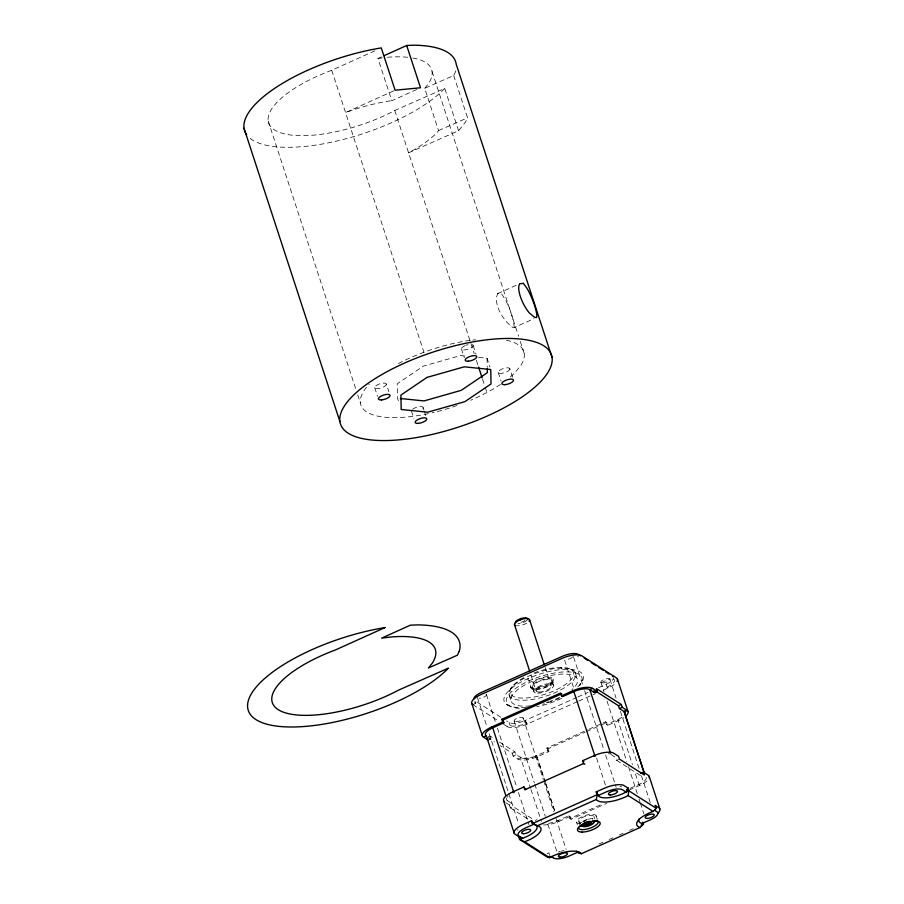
<?xml version="1.0" encoding="UTF-8"?>
<svg xmlns="http://www.w3.org/2000/svg" width="904" height="904" viewBox="0 0 904 904"><rect width="100%" height="100%" fill="white"/><g stroke="black" fill="none" stroke-linecap="round" stroke-linejoin="round"><path stroke-width="0.68" stroke-dasharray="4.52 3.39" d="M514.252 327.497C513.054 315.473 508.263 303.134 501.121 293.325L497.573 293.653L496.194 298.535C496.884 309.801 503.573 320.208 512.172 327.169L514.252 327.497L534.049 318.66M453.718 75.507L467.549 117.814L465.515 122.096L458.565 130.73L408.574 152.81A85.744 30.589 -18.1 0 0 437.016 132.515L438.553 130.605L424.722 88.309L453.718 75.507L455.559 71.653A111.022 39.606 -18.1 0 0 456.136 69.088M511.302 688.023L512.252 686.441M551.44 683.062L552.389 681.48M580.571 683.865L579.43 685.763A39.697 14.159 -18.1 0 0 538.976 676.938L529.416 680.655A39.697 14.159 -18.1 0 0 521.337 708.363M424.722 88.309L428.564 83.541A85.744 30.589 -18.1 0 0 412.879 57.992M562.265 668.135L554.841 668.587A34.928 12.464 -18.1 0 0 508.907 694.261A34.928 12.464 -18.1 0 0 557.96 691.289A34.928 12.464 -18.1 0 0 562.435 668.135L561.52 668.858L561.056 667.457M547.112 853.749L548.886 852.867L549.801 855.681M503.652 724.307L507.246 726.601L510.003 725.324A12.701 4.531 -18.1 0 0 525.936 723.358L527.122 724.115L525.021 720.533A12.701 4.531 -18.1 0 1 509.088 722.499L506.715 720.985M458.565 130.73L444.734 88.434L394.754 110.503A85.744 30.589 -18.1 0 1 274.567 129.973A85.744 30.589 -18.1 0 1 331.734 70.275L374.923 50.782M416.767 89.473L391.782 100.751L377.951 58.444L381.703 56.76M393.828 90.784L345.554 112.571A85.744 30.589 -18.1 0 1 387.997 101.214L391.782 100.751M497.573 293.653L519.845 283.709M601.216 682.667L609.612 678.915M488.205 736.896L490.081 736.071L493.629 738.331M525.936 723.358L525.021 720.533L576.549 697.538M577.837 696.961L588.142 692.362M598.448 687.763L606.177 684.305A12.701 4.531 -18.1 0 0 613.59 677.819M489.132 739.721L490.996 738.884L488.657 737.404M507.246 726.601A15.877 5.661 -18.1 0 0 527.032 724.149L577.362 701.685M578.65 701.108L595.397 693.639M603.126 690.181L608.369 687.842A15.877 5.661 -18.1 0 0 616.438 682.362M512.161 753.201L514.964 751.958L515.879 754.772L523.292 758.58A12.701 4.531 -18.1 0 0 531.914 757.518L547.745 750.84L548.931 751.586L537.744 756.591A15.877 5.661 -18.1 0 1 517.822 759.055L513.088 756.026L512.161 753.201L500.307 745.642M513.088 756.026L515.879 754.772M517.822 759.055L520.625 757.801L530.569 788.243M547.745 750.84L546.83 748.015L587.713 729.765M588.99 729.2L601.759 723.494M603.036 722.917L605.59 721.787L606.776 722.533L607.703 725.358L618.89 720.364A15.877 5.661 -18.1 0 0 623.794 717.686M546.83 748.015L548.016 748.772L585.057 732.229M586.334 731.664L606.776 722.533M605.59 721.787L606.516 724.601L617.714 719.607A12.701 4.531 -18.1 0 0 623.545 715.934M505.844 802.718L509.393 804.989L512.195 803.746L507.517 800.774L506.59 798.074M509.393 804.989L510.319 807.814L513.122 806.56L534.445 820.188M611.081 754.546L615.737 757.529L616.664 760.343L618.528 759.507M535.213 820.47L537.078 819.634M548.457 823.341A12.701 4.531 -18.1 0 0 557.757 820.685L568.944 815.69L570.13 816.448L571.057 819.273L606.821 803.306M630.167 788.367L638.913 784.457A12.701 4.531 -18.1 0 0 645.366 776.434L645.298 776.389M570.13 816.448L558.943 821.442A15.877 5.661 -18.1 0 1 542.355 824.877M628.901 790.22L640.088 785.214A15.877 5.661 -18.1 0 0 648.247 779.7M568.944 815.69L569.87 818.515L603.081 803.69M598.945 844.031L602.765 842.325M609.138 839.477L612.957 837.771M619.33 834.934L623.15 833.228M629.523 830.38L633.342 828.674M438.553 130.605L467.549 117.814M472.803 704.611L475.64 703.38A12.701 4.531 -18.1 0 1 475.075 700.51M377.951 58.444L384.72 57.607M470.125 340.435L466.34 340.91A85.744 30.589 -18.1 0 0 397.658 363.973M472.826 340.107L475.538 339.768M522.557 758.467L533.01 757.168M464.724 355.973L460.543 355.543L423.332 366.131L397.218 383.804L397.511 398.223L398.743 401.986M478.691 357.396L487.064 358.244L489.934 367.024M571.215 669.672L573.068 670.452M531.337 687.469L533.202 688.249M507.02 704.792L509.246 705.73M606.177 684.305L607.092 687.13L608.369 687.842M618.89 720.364L617.714 719.607L632.416 764.603M606.516 724.601L607.703 725.358M616.664 760.343L641.546 776.231M640.088 785.214L638.913 784.457L634.585 771.225M500.793 717.211L474.724 700.566L475.64 703.38M472.848 704.634L498.918 721.279M499.55 742.116L514.964 751.958M487.279 737.314L494.386 741.856M569.87 818.515L571.057 819.273M557.757 820.685L558.943 821.442L557.938 820.606M510.319 807.814L529.281 819.917M507.46 800.718L507.517 800.774A12.701 4.531 -18.1 0 1 506.884 797.836M525.021 720.533L527.032 724.149M432.067 71.54L518.557 336.152M520.297 341.497L524.23 353.532M509.879 368.832A6.113 2.181 -18.1 0 1 501.37 373.375A6.113 2.181 -18.1 0 1 500.85 369.578A6.113 2.181 -18.1 0 1 509.879 368.832L512.737 377.612M609.929 679.277L616.065 698.046M620.449 711.459L639.297 769.123M641.49 775.835L650.259 802.65M600.9 682.305L603.974 691.696M607.036 701.086L626.766 761.428M628.517 766.795L637.286 793.622M639.038 798.978L639.919 801.667M640.348 803.001L643.863 813.736M498.183 372.358L501.053 381.138M473.142 345.384L476.012 354.153M573.633 657.163L582.843 685.322M584.594 690.69L603.883 749.698M605.635 755.055L616.155 787.248M394.754 110.503L474.227 353.667M476.408 360.357L478.159 365.713M482.544 379.104L484.725 385.805M485.165 387.138L486.917 392.494M575.396 673.073L577.328 678.994M564.604 660.191L573.814 688.351M596.606 758.094L605.375 784.909M461.447 348.91L464.317 357.679M553.112 678.994L553.576 680.407M552.073 680.904L553.451 685.142M596.131 815.702L597.295 819.25M545.135 667.344L551.203 685.899M593.871 816.459L594.606 818.719M530.953 675.051L536.151 690.95M578.82 821.51L579.566 823.77M331.734 70.275L423.897 352.255M532.512 687.481L533.891 691.707M576.571 822.267L577.34 824.64M530.546 686.577L531.01 687.989M548.016 748.772L548.931 751.586M423.128 407.557L423.942 410.066M424.349 411.32L425.987 416.337M545.394 782.22L536.739 755.755L537.744 756.591L536.558 755.834L545.214 782.299M545.824 783.553L554.909 811.34M545.643 783.632L554.728 811.419M523.179 718.002L543.349 779.689M543.779 781.033L553.869 811.871M556.062 818.583L566.141 849.421M509.189 695.312L511.122 701.233M514.15 721.03L534.32 782.717M534.75 784.062L545.27 816.244M547.903 824.29L557.113 852.461M411.433 411.083L413.896 418.608M509.088 722.499L510.003 725.324M531.01 789.565L541.394 821.34M386.392 384.11A6.113 2.181 -18.1 0 1 377.883 388.652A6.113 2.181 -18.1 0 1 377.363 384.855A6.113 2.181 -18.1 0 1 386.392 384.11L388.844 391.624M486.442 694.543L495.652 722.703M497.403 728.07L516.692 787.079M518.444 792.446L528.964 824.629M477.414 697.572L487.064 727.076M489.256 733.788L518.625 823.634M374.697 387.635L377.567 396.404M268.172 120.955L355.973 389.579M357.724 394.924L360.346 402.935M487.064 358.244L487.245 367.419M412.608 409.263A6.113 2.181 -18.1 0 1 421.569 406.563A6.113 2.181 -18.1 0 1 420.462 410.337M472.204 344.526A6.113 2.181 -18.1 0 1 470.193 348.311A6.113 2.181 -18.1 0 1 462.046 349.633A6.113 2.181 -18.1 0 1 465.018 345.69M465.989 345.294A6.113 2.181 -18.1 0 1 468.012 344.684M506.353 340.232A85.744 30.589 -18.1 0 1 520.738 365.532L515.359 372.199A85.744 30.589 -18.1 0 1 509.867 377.341M500.477 384.392A85.744 30.589 -18.1 0 1 470.656 400.246M456.859 405.591A85.744 30.589 -18.1 0 1 432.214 412.789M428.36 413.648A85.744 30.589 -18.1 0 1 369.216 384.268M444.734 88.434A111.022 39.606 -18.1 0 1 343.237 139.476A111.022 39.606 -18.1 0 1 250.046 138.301M387.432 57.28A85.744 30.589 -18.1 0 1 407.681 57.268M573.204 656.281A4.769 1.695 -18.1 0 1 572.91 656.812M572.322 657.377A4.769 1.695 -18.1 0 1 565.09 659.434M486.126 694.182A4.769 1.695 -18.1 0 1 484.736 696.668A4.769 1.695 -18.1 0 1 479.188 698.25M526.026 707.29A41.607 14.837 -18.1 0 1 508.602 690.961A41.607 14.837 -18.1 0 1 563.667 669.389A41.607 14.837 -18.1 0 1 577.407 687.164M559.192 698.34A41.607 14.837 -18.1 0 1 542.683 704.205M620.008 786.367A12.701 4.531 -18.1 0 1 621.613 786.977M517.495 830.324A12.701 4.531 -18.1 0 1 518.003 829.589M577.577 656.553A12.701 4.531 -18.1 0 1 578.47 656.812M613.545 679.107A12.701 4.531 -18.1 0 1 607.092 687.13M558.356 852.031A18.532 6.61 -18.1 0 1 560.277 851.455M561.237 851.206A18.532 6.61 -18.1 0 1 564.085 850.562M527.19 620.054A6.351 2.271 -18.1 0 1 517.89 623.67M524.93 620.325A3.808 1.356 -18.1 0 1 520.184 622.449M530.343 705.866A34.928 12.464 -18.1 0 1 514.636 692.385A34.928 12.464 -18.1 0 1 561.384 674.113A34.928 12.464 -18.1 0 1 571.916 689.616M559.892 697.21A34.928 12.464 -18.1 0 1 550.073 701.289M548.852 701.707A34.928 12.464 -18.1 0 1 546.378 702.51M533.914 672.971A33.346 11.899 -18.1 0 1 573.226 676.158A33.346 11.899 -18.1 0 1 523.574 698.114A33.346 11.899 -18.1 0 1 525.653 676.621M580.402 823.725A10.317 3.684 -18.1 0 1 578.47 818.888A10.317 3.684 -18.1 0 1 592.301 814.244A10.317 3.684 -18.1 0 1 594.233 819.08M561.599 698.385A39.697 14.159 -18.1 0 1 536.773 706.725M583.973 821.657A3.175 1.13 -18.1 0 1 584.176 821.307M585.125 820.549A3.175 1.13 -18.1 0 1 587.363 819.679M579.916 824.132A7.944 2.836 -18.1 0 1 580.413 823.239M582.786 821.352A7.944 2.836 -18.1 0 1 586.402 819.736M588.391 819.171A7.944 2.836 -18.1 0 1 594.448 819.25M583.713 821.555A6.351 2.271 -18.1 0 1 585.08 820.855M526.682 623.172A7.944 2.836 -18.1 0 1 517.438 625.805M581.769 822.64A7.944 2.836 -18.1 0 1 580.289 818.911A7.944 2.836 -18.1 0 1 590.922 815.329A7.944 2.836 -18.1 0 1 592.414 819.058M507.381 797.113A12.701 4.531 -18.1 0 1 508.071 796.356M608.336 753.721A12.701 4.531 -18.1 0 1 610.279 754.151M528.151 678.509L527.778 679.853L529.631 680.554L529.258 681.899L528.151 678.509M602.674 682.983A4.769 1.695 -18.1 0 0 609.94 679.729A4.769 1.695 -18.1 0 0 603.635 679.65A4.769 1.695 -18.1 0 0 602.674 682.983M515.924 721.708A4.769 1.695 -18.1 0 0 523.19 718.454A4.769 1.695 -18.1 0 0 516.885 718.375A4.769 1.695 -18.1 0 0 515.924 721.708M537.722 693.165A10.317 3.684 -18.1 0 0 553.474 686.136A10.317 3.684 -18.1 0 0 539.824 685.966A10.317 3.684 -18.1 0 0 537.722 693.165M539.1 692.068A7.944 2.836 -18.1 0 0 551.214 686.667A7.944 2.836 -18.1 0 0 540.716 686.531A7.944 2.836 -18.1 0 0 539.1 692.068M534.965 688.26A11.91 4.249 -18.1 0 0 553.135 680.147A11.91 4.249 -18.1 0 0 537.383 679.944A11.91 4.249 -18.1 0 0 534.965 688.26M535.428 689.673A11.91 4.249 -18.1 0 0 553.598 681.559A11.91 4.249 -18.1 0 0 537.846 681.356A11.91 4.249 -18.1 0 0 535.428 689.673M536.343 688.938A10.317 3.684 -18.1 0 0 552.095 681.91A10.317 3.684 -18.1 0 0 538.445 681.729A10.317 3.684 -18.1 0 0 536.343 688.938"/><path stroke-width="1.36" d="M653.05 811.43L628.167 795.543L628.743 790.74L627.817 787.926L623.523 785.282A15.877 5.661 -18.1 0 0 606.369 787.407L596.414 791.802L597.329 794.627L599.205 796.526A18.532 6.61 -18.1 0 0 623.071 793.565L628.743 790.74L656.259 808.312L653.05 811.43A21.696 7.74 -18.1 0 0 640.145 827.476L581.374 853.715A21.696 7.74 -18.1 0 0 549.508 857.647L547.146 857.015L519.642 839.443L518.715 836.629L514.625 833.895A15.877 5.661 -18.1 0 1 521.563 825.262L531.744 820.674M537.53 825.714L532.366 823.623L535.53 824.945A18.532 6.61 -18.1 0 1 525.857 836.968L519.642 839.443L524.625 841.76A21.696 7.74 -18.1 0 0 537.53 825.714L596.301 799.486L597.329 794.627L532.366 823.623L531.439 820.809L533.846 824.245L525.45 827.996A12.701 4.531 -18.1 0 0 518.998 836.019L522.546 838.279L518.839 836.708L522.546 838.279M626.088 792.062L627.952 788.005L626.088 792.062L622.528 789.791A12.701 4.531 -18.1 0 0 606.595 791.768L598.211 795.509L596.109 791.938M640.145 827.476L643.535 824.12L642.913 822.244M384.2 55.63L406.687 45.482L414.134 45.2A111.022 39.606 -18.1 0 1 456.215 64.252L552.073 357.521A111.022 39.606 -18.1 0 1 397.658 439.965A111.022 39.606 -18.1 0 1 388.189 371.047A111.022 39.606 -18.1 0 1 552.073 357.521M485.731 735.427A12.701 4.531 -18.1 0 1 492.714 727.833L503.901 722.838L502.714 722.081L501.799 719.268L560.559 693.029L561.486 695.854L562.672 696.611L573.859 691.605A12.701 4.531 -18.1 0 1 589.803 689.639L592.595 688.396L597.341 691.413L594.538 692.667L589.803 689.639L610.562 753.179M501.799 719.268L502.986 720.025L561.746 693.786M488.194 740.139L483.459 737.11A15.877 5.661 -18.1 0 1 491.527 727.076L502.714 722.081M561.486 695.854L572.684 690.848A15.877 5.661 -18.1 0 1 592.595 688.396M486.262 735.856L483.459 737.11L486.318 735.912L505.788 795.475M595.985 691.357L618.505 705.73L621.297 704.487L622.223 707.301L626.958 710.329A15.877 5.661 -18.1 0 1 626.189 715.776M618.505 705.73L619.421 708.555L622.223 707.301M504.658 801.961A15.877 5.661 -18.1 0 1 512.726 791.938L523.913 786.943L525.721 789.576M584.786 764.287L583.611 763.53L582.684 760.705L593.883 755.71A15.877 5.661 -18.1 0 1 613.793 753.247L618.539 756.275L619.455 759.1L644.337 774.988L643.422 772.163L640.62 773.417M583.611 763.53L524.84 789.757L523.913 786.943M577.69 852.235L569.294 855.986A12.701 4.531 -18.1 0 1 553.361 857.952L550.988 856.438M642.055 823.51L650.451 819.759A12.701 4.531 -18.1 0 0 656.903 811.736L654.53 810.221M640.981 825.262L643.535 824.12L640.371 822.809A18.532 6.61 -18.1 0 1 639.207 818.741M400.302 398.506L424.032 400.924L461.243 390.336L487.358 372.663L487.279 368.73M581.374 853.715L578.56 853.127L576.695 851.229M549.688 856.404L550.536 856.822A15.877 5.661 -18.1 0 0 552.966 857.354M655.208 805.407L659.434 808.21A15.877 5.661 -18.1 0 1 657.999 813.114M619.421 708.555L624.167 711.584A12.701 4.531 -18.1 0 1 625.037 713.764M580.628 655.852L578.266 654.338A12.701 4.531 -18.1 0 0 562.333 656.315L481.177 692.543A12.701 4.531 -18.1 0 0 473.764 699.018M584.187 658.123L587.747 660.395M591.295 662.666L596.041 665.694M598.403 667.208L603.149 670.237M605.522 671.74L609.07 674.011M621.297 704.487L596.414 688.599L597.341 691.413M572.684 690.848L573.859 691.605L595.058 756.467L593.883 755.71M643.422 772.163L648.157 775.191A15.877 5.661 -18.1 0 1 649.253 777.915M582.684 760.705L583.871 761.462M491.527 727.076L492.714 727.833L513.913 792.695L512.726 791.938M524.625 841.76L549.508 857.647M532.445 821.86L533.846 824.245M596.414 791.802L598.211 795.509M617.398 679.051L628.02 711.527M649.219 776.378L659.83 808.865M655.332 805.487L656.259 808.312M406.687 45.482L420.518 87.778L395.093 90.208L381.273 47.912A111.022 39.606 -18.1 0 0 246.589 134.662M644.495 773.79L624.167 711.584L626.958 710.329L624.099 711.527L644.428 773.734M593.928 690.792L594.538 692.667M478.6 367.058L482.103 377.77M529.541 619.624L544.264 664.689M514.489 624.687L529.654 671.073M502.986 720.025L503.901 722.838M471.786 703.436L482.397 735.912M503.596 800.774L514.218 833.251M244.023 128.232L339.881 421.501M472.193 704.08A15.877 5.661 -18.1 0 1 480.815 694.645L562.152 658.338A15.877 5.661 -18.1 0 1 581.939 655.886L616.381 677.876A15.877 5.661 -18.1 0 1 617.059 681.446M628.167 795.543A21.696 7.74 -18.1 0 1 596.301 799.486M612.629 676.282A12.701 4.531 -18.1 0 1 613.149 676.723M515.529 622.766A6.351 2.271 -18.1 0 1 521.506 618.392A6.351 2.271 -18.1 0 1 527.586 619.342M520.128 619.839A3.808 1.356 -18.1 0 1 521.054 619.477M596.075 820.346A10.317 3.684 -18.1 0 1 590.911 827.872A10.317 3.684 -18.1 0 1 578.481 827.194M592.708 820.979A6.351 2.271 -18.1 0 1 591.657 824.595A6.351 2.271 -18.1 0 1 583.125 826.584A6.351 2.271 -18.1 0 1 584.176 822.968M588.866 821.363A3.175 1.13 -18.1 0 1 588.176 821.713A3.808 1.356 -18.1 0 1 591.34 821.996M586.617 822.233A3.175 1.13 -18.1 0 1 585.159 822.414M594.99 820.606A7.944 2.836 -18.1 0 1 593.521 822.448M592.131 823.386A7.944 2.836 -18.1 0 1 590.414 824.256M584.606 825.917A7.944 2.836 -18.1 0 1 579.927 824.9M591.352 822.369A3.808 1.356 -18.1 0 1 591.114 822.798M590.64 823.25A3.808 1.356 -18.1 0 1 585.532 824.968M584.854 824.9A3.808 1.356 -18.1 0 1 584.368 824.708M584.12 824.425A3.808 1.356 -18.1 0 1 584.108 824.064M584.346 823.634A3.808 1.356 -18.1 0 1 584.82 823.182M585.487 822.73A3.808 1.356 -18.1 0 1 586.312 822.301M588.109 821.939A3.175 1.13 -18.1 0 1 590.301 823.115A3.175 1.13 -18.1 0 1 585.182 824.572A3.175 1.13 -18.1 0 1 587.306 822.165M516.026 625.658A7.944 2.836 -18.1 0 1 520.964 619.522A7.944 2.836 -18.1 0 1 529.055 621.285M459.243 651.343L457.401 655.197L428.406 667.999L432.248 663.231A85.744 30.589 -18.1 0 0 391.116 636.97L381.635 638.134L410.371 625.172L417.806 624.89A111.022 39.606 -18.1 0 1 459.243 651.343M427.016 377.409L400.913 395.082L401.195 409.501L427.716 412.201L464.938 401.625L491.041 383.94L490.748 369.533L464.227 366.821L427.016 377.409M384.946 627.602L335.418 649.965A85.744 30.589 -18.1 0 0 278.251 709.663A85.744 30.589 -18.1 0 0 398.427 690.193L448.418 668.124A111.022 39.606 -18.1 0 1 311.078 725.856A111.022 39.606 -18.1 0 1 254.216 689.549A111.022 39.606 -18.1 0 1 384.946 627.602M523.393 283.381L519.845 283.709A19.029 6.452 64 0 0 520.342 296.422A19.029 6.452 64 0 0 529.416 313.021L534.445 317.225L536.524 317.553A19.029 3.48 67.8 0 0 534.558 305.495A19.029 3.48 67.8 0 0 526.953 288.252L523.393 283.381M418.303 423.388A6.113 2.181 -18.1 0 0 426.812 418.846A6.113 2.181 -18.1 0 0 417.784 419.592A6.113 2.181 -18.1 0 0 418.303 423.388M468.317 361.204A6.113 2.181 -18.1 0 0 476.826 356.662A6.113 2.181 -18.1 0 0 467.797 357.408A6.113 2.181 -18.1 0 0 468.317 361.204M505.053 384.663A6.113 2.181 -18.1 0 0 513.562 380.121A6.113 2.181 -18.1 0 0 504.534 380.866A6.113 2.181 -18.1 0 0 505.053 384.663M381.567 399.93A6.113 2.181 -18.1 0 0 390.076 395.387A6.113 2.181 -18.1 0 0 381.047 396.133A6.113 2.181 -18.1 0 0 381.567 399.93M581.973 832.075A11.91 4.249 -18.1 0 0 600.143 823.962A11.91 4.249 -18.1 0 0 584.391 823.759A11.91 4.249 -18.1 0 0 581.973 832.075M610.211 794.978A4.769 1.695 -18.1 0 0 617.477 791.734A4.769 1.695 -18.1 0 0 611.172 791.655A4.769 1.695 -18.1 0 0 610.211 794.978M646.948 818.436A4.769 1.695 -18.1 0 0 654.213 815.182A4.769 1.695 -18.1 0 0 647.908 815.103A4.769 1.695 -18.1 0 0 646.948 818.436M523.461 833.703A4.769 1.695 -18.1 0 0 530.727 830.46A4.769 1.695 -18.1 0 0 524.422 830.38A4.769 1.695 -18.1 0 0 523.461 833.703M560.197 857.15A4.769 1.695 -18.1 0 0 567.463 853.907A4.769 1.695 -18.1 0 0 561.158 853.828A4.769 1.695 -18.1 0 0 560.197 857.15M585.713 825.533A3.808 1.356 -18.1 0 0 591.532 822.934A3.808 1.356 -18.1 0 0 586.493 822.866A3.808 1.356 -18.1 0 0 585.713 825.533"/></g></svg>
